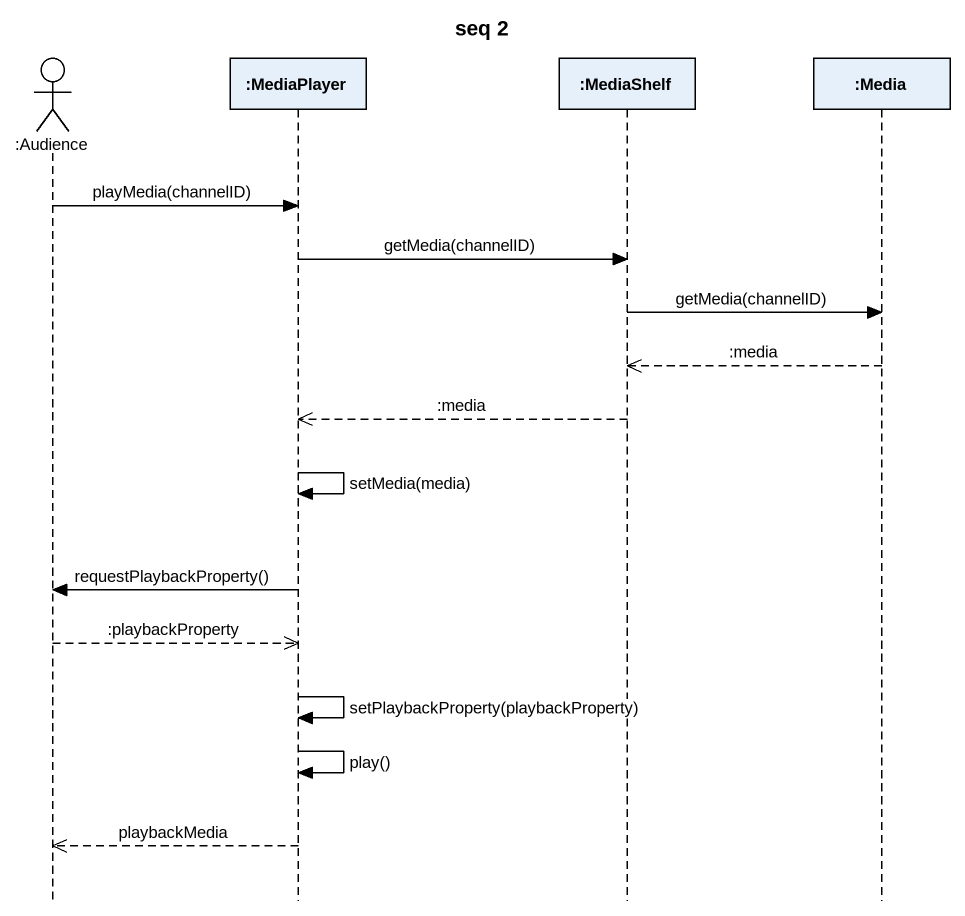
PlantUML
@startuml
title seq 2
hide footbox
actor ":Audience" as Audience
participant ":MediaPlayer" as MediaPlayer
participant ":MediaShelf" as MediaShelf
participant ":Media" as Media

Audience -> MediaPlayer : playMedia(channelID)
MediaPlayer -> MediaShelf : getMedia(channelID)
MediaShelf -> Media : getMedia(channelID)
Media -->> MediaShelf : :media
MediaShelf -->> MediaPlayer : :media
MediaPlayer -> MediaPlayer : setMedia(media)
MediaPlayer -> Audience : requestPlaybackProperty()
Audience -->> MediaPlayer : :playbackProperty
MediaPlayer -> MediaPlayer : setPlaybackProperty(playbackProperty)
MediaPlayer -> MediaPlayer : play()
MediaPlayer -->> Audience : playbackMedia
@enduml
